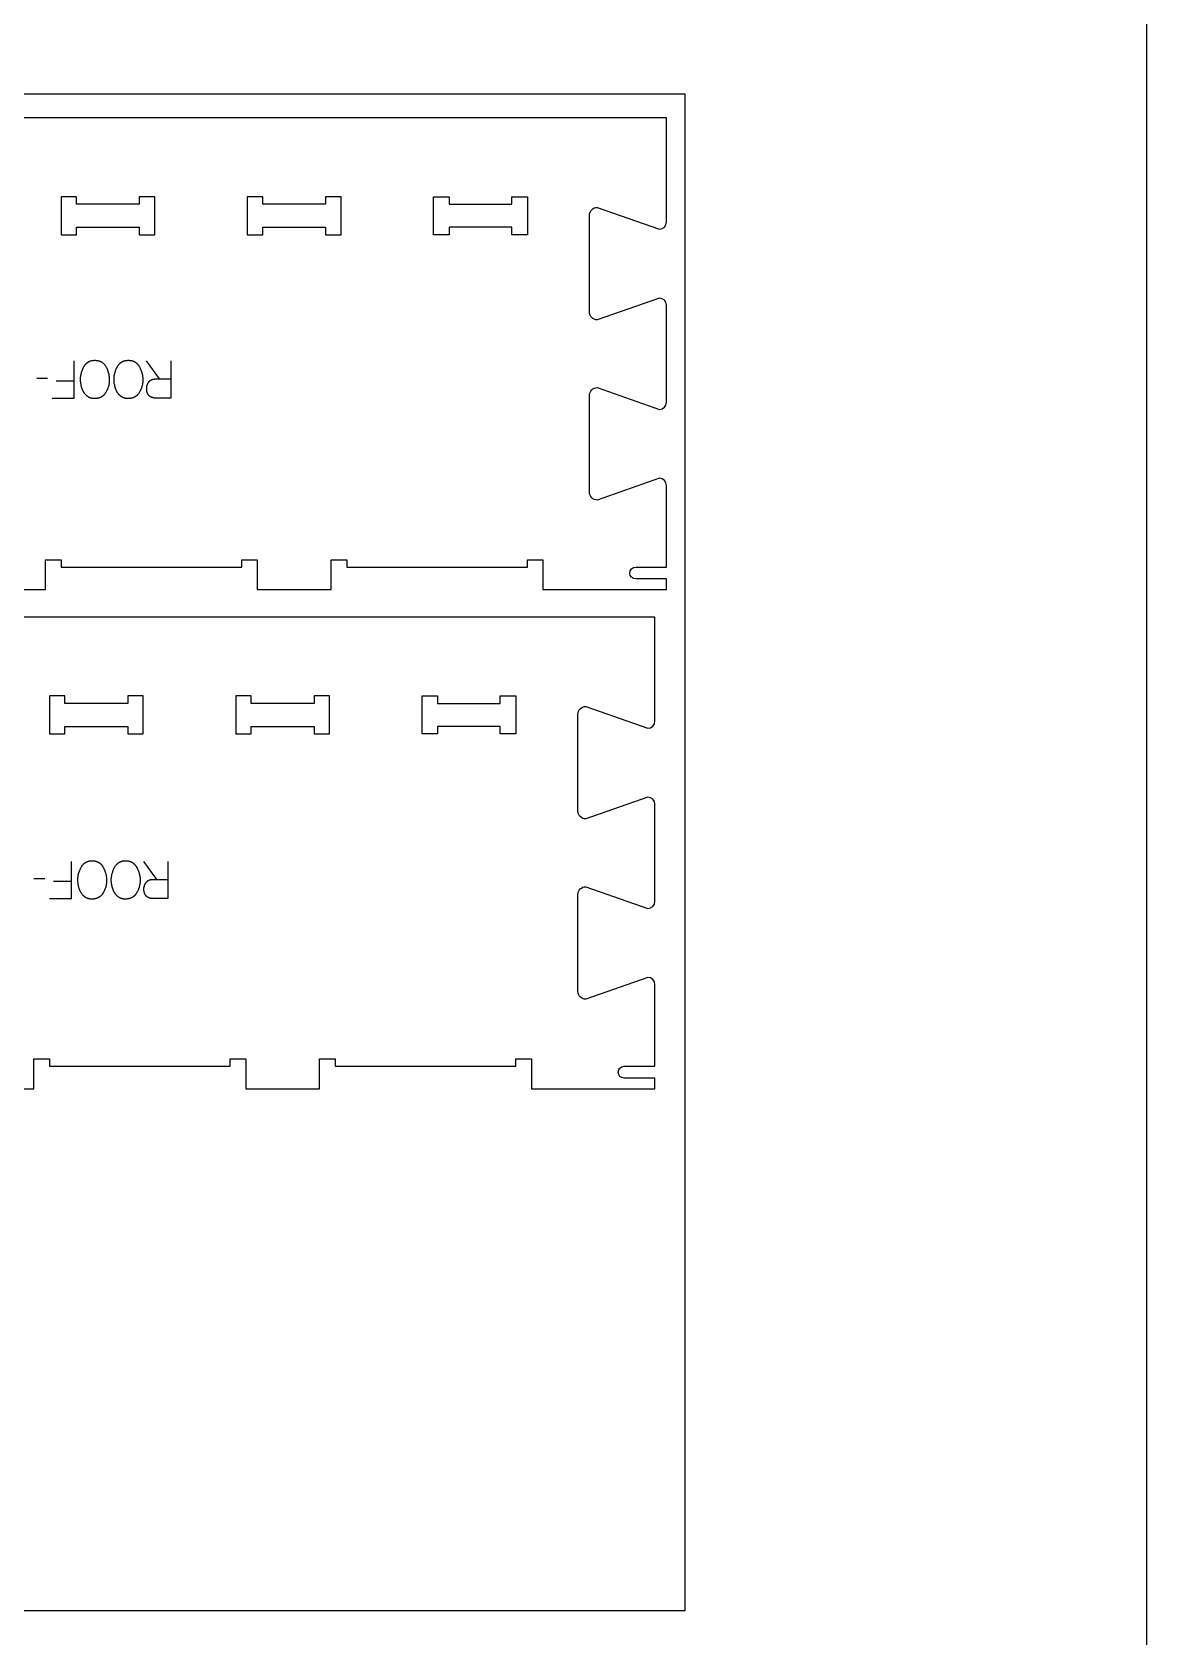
# Model space of a CAD drawing. Extents: x -7518 to -4335, y -84343 to -75479.
# Drawn here: x -5232 to -4335, y -81384 to -80093 of the extents above; entities that cross this region are included whole.
import ezdxf

# ---------------------------------------------------------------- set-up
doc = ezdxf.new("R2010")
doc.units = 0
for name, color, linetype in [('0_SHEET_SPRUCEPLY_2440X122', 1, 'CONTINUOUS'), ('1_ANYTOOL_1MMDEEP_LABELS_S', 2, 'CONTINUOUS'), ('3_ANYTOOL_CUTTHROUGH_INSID', 4, 'CONTINUOUS'), ('4_ANYTOOL_CUTTHROUGH_OUTSI', 5, 'CONTINUOUS'), ('DONOTCUT', 18, 'CONTINUOUS')]:
    doc.layers.add(name, color=color, linetype=linetype)

msp = doc.modelspace()

# ---------------------------------------------------------------- linework, layer by layer
at = {"layer": '0_SHEET_SPRUCEPLY_2440X122'}
msp.add_lwpolyline([(-7146.3, -80143), (-7146.3, -81363), (-4706.3, -81363), (-4706.3, -80143)], close=True, dxfattribs=at)
at = {"layer": '1_ANYTOOL_1MMDEEP_LABELS_S'}
for points in [[(-5215.9, -80387.5), (-5198.2, -80387.5), (-5198.2, -80357.5)], [(-5129.6, -80372), (-5140.1, -80357.5)], [(-5120.6, -80357.5), (-5120.6, -80387.5), (-5132, -80387.5), (-5132.5, -80387.5), (-5132.9, -80387.5), (-5133.2, -80387.5), (-5133.4, -80387.4), (-5133.6, -80387.4), (-5133.8, -80387.4), (-5134.1, -80387.4), (-5134.3, -80387.3), (-5134.5, -80387.3), (-5134.7, -80387.2), (-5134.9, -80387.2), (-5135.1, -80387.1), (-5135.3, -80387.1), (-5135.5, -80387), (-5135.6, -80387), (-5135.8, -80386.9), (-5136, -80386.8), (-5136.2, -80386.7), (-5136.4, -80386.7), (-5136.5, -80386.6), (-5136.7, -80386.5), (-5136.8, -80386.4), (-5137, -80386.3), (-5137.1, -80386.2), (-5137.3, -80386.1), (-5137.4, -80386), (-5137.6, -80385.9), (-5137.7, -80385.8), (-5137.8, -80385.7), (-5138, -80385.6), (-5138.1, -80385.4), (-5138.2, -80385.3), (-5138.3, -80385.2), (-5138.4, -80385), (-5138.5, -80384.9), (-5138.6, -80384.7), (-5138.7, -80384.6), (-5138.8, -80384.4), (-5138.9, -80384.3), (-5139, -80384.1), (-5139.1, -80384), (-5139.2, -80383.8), (-5139.2, -80383.6), (-5139.3, -80383.5), (-5139.4, -80383.3), (-5139.5, -80383.1), (-5139.5, -80382.9), (-5139.6, -80382.7), (-5139.6, -80382.5), (-5139.7, -80382.3), (-5139.7, -80382.1), (-5139.8, -80381.9), (-5139.8, -80381.7), (-5139.8, -80381.5), (-5139.9, -80381.3), (-5139.9, -80381.1), (-5139.9, -80380.8), (-5139.9, -80380.6), (-5139.9, -80380.2), (-5139.9, -80379.7), (-5139.9, -80379.5), (-5139.9, -80379.3), (-5139.9, -80379.1), (-5139.9, -80379), (-5139.9, -80378.8), (-5139.9, -80378.6), (-5139.9, -80378.5), (-5139.8, -80378.3), (-5139.8, -80378.1), (-5139.8, -80377.9), (-5139.7, -80377.8), (-5139.7, -80377.6), (-5139.7, -80377.4), (-5139.6, -80377.3), (-5139.6, -80377.1), (-5139.5, -80377), (-5139.4, -80376.8), (-5139.4, -80376.6), (-5139.3, -80376.5), (-5139.3, -80376.3), (-5139.2, -80376.2), (-5139.1, -80376), (-5139, -80375.8), (-5138.9, -80375.7), (-5138.9, -80375.5), (-5138.8, -80375.4), (-5138.7, -80375.2), (-5138.6, -80375.1), (-5138.5, -80374.9), (-5138.4, -80374.8), (-5138.3, -80374.6), (-5138.2, -80374.5), (-5138.1, -80374.3), (-5137.9, -80374.2), (-5137.8, -80374.1), (-5137.7, -80373.9), (-5137.6, -80373.8), (-5137.5, -80373.7), (-5137.3, -80373.6), (-5137.2, -80373.4), (-5137.1, -80373.3), (-5136.9, -80373.2), (-5136.8, -80373.1), (-5136.7, -80373), (-5136.5, -80372.9), (-5136.4, -80372.9), (-5136.2, -80372.8), (-5136.1, -80372.7), (-5135.9, -80372.6), (-5135.8, -80372.5), (-5135.6, -80372.5), (-5135.5, -80372.4), (-5135.3, -80372.4), (-5135.1, -80372.3), (-5135, -80372.3), (-5134.8, -80372.2), (-5134.6, -80372.2), (-5134.5, -80372.2), (-5134.3, -80372.1), (-5134.1, -80372.1), (-5133.9, -80372.1), (-5133.8, -80372.1), (-5133.6, -80372), (-5131.7, -80372), (-5129.6, -80372), (-5120.7, -80372)], [(-5228.5, -80371.4), (-5219.7, -80371.3)], [(-5212.7, -80373.5), (-5198.2, -80373.5)], [(-5218.1, -80790.2), (-5200.4, -80790.2), (-5200.4, -80760.2)], [(-5131.8, -80774.7), (-5142.3, -80760.2)], [(-5122.8, -80760.2), (-5122.8, -80790.2), (-5134.2, -80790.2), (-5134.7, -80790.2), (-5135.1, -80790.2), (-5135.4, -80790.2), (-5135.6, -80790.1), (-5135.8, -80790.1), (-5136, -80790.1), (-5136.3, -80790.1), (-5136.5, -80790), (-5136.7, -80790), (-5136.9, -80789.9), (-5137.1, -80789.9), (-5137.3, -80789.8), (-5137.5, -80789.8), (-5137.7, -80789.7), (-5137.8, -80789.7), (-5138, -80789.6), (-5138.2, -80789.5), (-5138.4, -80789.4), (-5138.5, -80789.4), (-5138.7, -80789.3), (-5138.9, -80789.2), (-5139, -80789.1), (-5139.2, -80789), (-5139.3, -80788.9), (-5139.5, -80788.8), (-5139.6, -80788.7), (-5139.8, -80788.6), (-5139.9, -80788.5), (-5140, -80788.4), (-5140.1, -80788.3), (-5140.3, -80788.1), (-5140.4, -80788), (-5140.5, -80787.9), (-5140.6, -80787.7), (-5140.7, -80787.6), (-5140.8, -80787.4), (-5140.9, -80787.3), (-5141, -80787.2), (-5141.1, -80787), (-5141.2, -80786.8), (-5141.3, -80786.7), (-5141.4, -80786.5), (-5141.4, -80786.3), (-5141.5, -80786.2), (-5141.6, -80786), (-5141.6, -80785.8), (-5141.7, -80785.6), (-5141.8, -80785.4), (-5141.8, -80785.2), (-5141.9, -80785), (-5141.9, -80784.8), (-5141.9, -80784.6), (-5142, -80784.4), (-5142, -80784.2), (-5142, -80784), (-5142.1, -80783.8), (-5142.1, -80783.5), (-5142.1, -80783.3), (-5142.1, -80782.9), (-5142.1, -80782.4), (-5142.1, -80782.2), (-5142.1, -80782), (-5142.1, -80781.8), (-5142.1, -80781.7), (-5142.1, -80781.5), (-5142.1, -80781.3), (-5142.1, -80781.2), (-5142, -80781), (-5142, -80780.8), (-5142, -80780.6), (-5141.9, -80780.5), (-5141.9, -80780.3), (-5141.8, -80780.2), (-5141.8, -80780), (-5141.7, -80779.8), (-5141.7, -80779.7), (-5141.6, -80779.5), (-5141.6, -80779.3), (-5141.5, -80779.2), (-5141.4, -80779), (-5141.4, -80778.9), (-5141.3, -80778.7), (-5141.2, -80778.5), (-5141.1, -80778.4), (-5141.1, -80778.2), (-5141, -80778.1), (-5140.9, -80777.9), (-5140.8, -80777.8), (-5140.7, -80777.6), (-5140.6, -80777.5), (-5140.5, -80777.3), (-5140.4, -80777.2), (-5140.2, -80777), (-5140.1, -80776.9), (-5140, -80776.8), (-5139.9, -80776.6), (-5139.8, -80776.5), (-5139.6, -80776.4), (-5139.5, -80776.3), (-5139.4, -80776.1), (-5139.3, -80776), (-5139.1, -80775.9), (-5139, -80775.8), (-5138.9, -80775.7), (-5138.7, -80775.6), (-5138.6, -80775.6), (-5138.4, -80775.5), (-5138.3, -80775.4), (-5138.1, -80775.3), (-5138, -80775.3), (-5137.8, -80775.2), (-5137.7, -80775.1), (-5137.5, -80775.1), (-5137.3, -80775), (-5137.2, -80775), (-5137, -80774.9), (-5136.8, -80774.9), (-5136.7, -80774.9), (-5136.5, -80774.8), (-5136.3, -80774.8), (-5136.1, -80774.8), (-5136, -80774.8), (-5135.8, -80774.8), (-5133.8, -80774.7), (-5131.8, -80774.7), (-5122.9, -80774.7)], [(-5230.7, -80774.1), (-5221.9, -80774)], [(-5214.9, -80776.2), (-5200.4, -80776.2)]]:
    msp.add_lwpolyline(points, dxfattribs=at)
for points in [[(-5182, -80387.9), (-5182.4, -80387.8), (-5182.8, -80387.8), (-5183.1, -80387.8), (-5183.5, -80387.8), (-5183.7, -80387.7), (-5183.8, -80387.7), (-5184, -80387.7), (-5184.2, -80387.6), (-5184.3, -80387.6), (-5184.5, -80387.6), (-5184.6, -80387.5), (-5184.8, -80387.5), (-5185, -80387.4), (-5185.1, -80387.4), (-5185.3, -80387.3), (-5185.4, -80387.3), (-5185.6, -80387.2), (-5185.7, -80387.2), (-5185.9, -80387.1), (-5186, -80387), (-5186.2, -80387), (-5186.3, -80386.9), (-5186.5, -80386.8), (-5186.6, -80386.7), (-5186.7, -80386.6), (-5186.9, -80386.6), (-5187, -80386.5), (-5187.1, -80386.4), (-5187.4, -80386.2), (-5187.6, -80386), (-5187.9, -80385.8), (-5188.1, -80385.6), (-5188.4, -80385.4), (-5188.6, -80385.2), (-5188.8, -80384.9), (-5189, -80384.7), (-5189.3, -80384.5), (-5189.5, -80384.2), (-5189.7, -80384), (-5189.9, -80383.7), (-5190.1, -80383.4), (-5190.2, -80383.2), (-5190.4, -80382.9), (-5190.6, -80382.6), (-5190.8, -80382.3), (-5190.9, -80382.1), (-5191.1, -80381.8), (-5191.2, -80381.5), (-5191.4, -80381.2), (-5191.5, -80380.9), (-5191.6, -80380.5), (-5191.8, -80380.2), (-5191.9, -80379.9), (-5192, -80379.6), (-5192.1, -80379.3), (-5192.2, -80379), (-5192.3, -80378.6), (-5192.4, -80378.3), (-5192.5, -80378), (-5192.6, -80377.6), (-5192.7, -80376.9), (-5192.8, -80376.3), (-5192.9, -80375.6), (-5193, -80374.9), (-5193.1, -80374.3), (-5193.1, -80373.6), (-5193.2, -80373), (-5193.2, -80372.3), (-5193.2, -80371.7), (-5193.1, -80371.1), (-5193.1, -80370.4), (-5193, -80369.8), (-5192.9, -80369.2), (-5192.8, -80368.5), (-5192.6, -80367.9), (-5192.5, -80367.2), (-5192.3, -80366.6), (-5192.1, -80366), (-5191.9, -80365.3), (-5191.6, -80364.7), (-5191.4, -80364.1), (-5191.1, -80363.4), (-5190.7, -80362.8), (-5190.4, -80362.1), (-5190.2, -80361.8), (-5190.1, -80361.5), (-5189.9, -80361.2), (-5189.7, -80360.9), (-5189.5, -80360.7), (-5189.3, -80360.4), (-5189.1, -80360.2), (-5188.8, -80359.9), (-5188.7, -80359.8), (-5188.6, -80359.7), (-5188.5, -80359.6), (-5188.4, -80359.5), (-5188.3, -80359.3), (-5188.1, -80359.2), (-5188, -80359.1), (-5187.9, -80359), (-5187.8, -80358.9), (-5187.6, -80358.8), (-5187.5, -80358.7), (-5187.4, -80358.7), (-5187.3, -80358.6), (-5187.1, -80358.5), (-5187, -80358.4), (-5186.9, -80358.3), (-5186.7, -80358.2), (-5186.6, -80358.2), (-5186.4, -80358.1), (-5186.3, -80358), (-5186.1, -80357.9), (-5186, -80357.9), (-5185.9, -80357.8), (-5185.7, -80357.8), (-5185.6, -80357.7), (-5185.4, -80357.6), (-5185.3, -80357.6), (-5185.1, -80357.5), (-5184.8, -80357.4), (-5184.5, -80357.4), (-5184.1, -80357.3), (-5183.8, -80357.2), (-5183.5, -80357.2), (-5183.1, -80357.1), (-5182.8, -80357.1), (-5182.4, -80357.1), (-5182.1, -80357), (-5181.7, -80357), (-5181.3, -80357), (-5180.9, -80357.1), (-5180.6, -80357.1), (-5180.2, -80357.1), (-5179.8, -80357.2), (-5179.5, -80357.2), (-5179.2, -80357.3), (-5178.8, -80357.4), (-5178.5, -80357.5), (-5178.2, -80357.5), (-5178, -80357.6), (-5177.9, -80357.7), (-5177.7, -80357.7), (-5177.5, -80357.8), (-5177.4, -80357.8), (-5177.2, -80357.9), (-5177.1, -80358), (-5176.9, -80358), (-5176.8, -80358.1), (-5176.7, -80358.2), (-5176.5, -80358.3), (-5176.4, -80358.3), (-5176.2, -80358.4), (-5176.1, -80358.5), (-5176, -80358.6), (-5175.8, -80358.7), (-5175.7, -80358.8), (-5175.6, -80358.9), (-5175.4, -80359), (-5175.3, -80359.1), (-5175.2, -80359.2), (-5175.1, -80359.3), (-5174.9, -80359.4), (-5174.8, -80359.5), (-5174.7, -80359.6), (-5174.6, -80359.7), (-5174.5, -80359.8), (-5174.4, -80360), (-5174.2, -80360.1), (-5174.1, -80360.2), (-5173.9, -80360.5), (-5173.7, -80360.7), (-5173.5, -80361), (-5173.3, -80361.3), (-5173.1, -80361.6), (-5172.9, -80361.9), (-5172.8, -80362.2), (-5172.4, -80362.9), (-5172.1, -80363.5), (-5171.8, -80364.2), (-5171.5, -80364.8), (-5171.3, -80365.5), (-5171.1, -80366.1), (-5170.9, -80366.8), (-5170.7, -80367.4), (-5170.5, -80368.1), (-5170.4, -80368.7), (-5170.3, -80369.4), (-5170.2, -80370), (-5170.1, -80370.7), (-5170, -80371.3), (-5170, -80372), (-5170, -80372.6), (-5170, -80373.3), (-5170, -80374), (-5170.1, -80374.7), (-5170.2, -80375.4), (-5170.3, -80376), (-5170.4, -80376.7), (-5170.5, -80377.4), (-5170.7, -80378), (-5170.9, -80378.7), (-5171.1, -80379.3), (-5171.4, -80379.9), (-5171.6, -80380.6), (-5171.9, -80381.2), (-5172.2, -80381.8), (-5172.5, -80382.4), (-5172.9, -80383), (-5173.1, -80383.3), (-5173.3, -80383.6), (-5173.5, -80383.9), (-5173.7, -80384.2), (-5173.9, -80384.4), (-5174.1, -80384.7), (-5174.3, -80384.9), (-5174.5, -80385.1), (-5174.7, -80385.3), (-5174.8, -80385.4), (-5174.9, -80385.5), (-5175, -80385.6), (-5175.1, -80385.7), (-5175.3, -80385.8), (-5175.4, -80385.9), (-5175.5, -80386), (-5175.7, -80386.1), (-5175.8, -80386.2), (-5175.9, -80386.2), (-5176.1, -80386.3), (-5176.2, -80386.4), (-5176.3, -80386.5), (-5176.5, -80386.6), (-5176.6, -80386.6), (-5176.8, -80386.7), (-5176.9, -80386.8), (-5177.2, -80386.9), (-5177.5, -80387.1), (-5177.8, -80387.2), (-5178.1, -80387.3), (-5178.5, -80387.4), (-5178.8, -80387.5), (-5179.1, -80387.6), (-5179.5, -80387.6), (-5179.8, -80387.7), (-5180.2, -80387.7), (-5180.5, -80387.8), (-5180.9, -80387.8), (-5181.3, -80387.8), (-5181.6, -80387.8)], [(-5155.1, -80387.9), (-5155.4, -80387.8), (-5155.8, -80387.8), (-5156.2, -80387.8), (-5156.5, -80387.8), (-5156.7, -80387.7), (-5156.9, -80387.7), (-5157, -80387.7), (-5157.2, -80387.6), (-5157.4, -80387.6), (-5157.5, -80387.6), (-5157.7, -80387.5), (-5157.9, -80387.5), (-5158, -80387.4), (-5158.2, -80387.4), (-5158.3, -80387.3), (-5158.5, -80387.3), (-5158.6, -80387.2), (-5158.8, -80387.2), (-5158.9, -80387.1), (-5159.1, -80387), (-5159.2, -80387), (-5159.4, -80386.9), (-5159.5, -80386.8), (-5159.6, -80386.7), (-5159.8, -80386.6), (-5159.9, -80386.6), (-5160, -80386.5), (-5160.2, -80386.4), (-5160.4, -80386.2), (-5160.7, -80386), (-5160.9, -80385.8), (-5161.2, -80385.6), (-5161.4, -80385.4), (-5161.6, -80385.2), (-5161.9, -80384.9), (-5162.1, -80384.7), (-5162.3, -80384.5), (-5162.5, -80384.2), (-5162.7, -80384), (-5162.9, -80383.7), (-5163.1, -80383.4), (-5163.3, -80383.2), (-5163.5, -80382.9), (-5163.6, -80382.6), (-5163.8, -80382.3), (-5164, -80382.1), (-5164.1, -80381.8), (-5164.3, -80381.5), (-5164.4, -80381.2), (-5164.5, -80380.9), (-5164.7, -80380.5), (-5164.8, -80380.2), (-5164.9, -80379.9), (-5165, -80379.6), (-5165.1, -80379.3), (-5165.2, -80379), (-5165.3, -80378.6), (-5165.4, -80378.3), (-5165.5, -80378), (-5165.6, -80377.6), (-5165.7, -80376.9), (-5165.9, -80376.3), (-5166, -80375.6), (-5166.1, -80374.9), (-5166.1, -80374.3), (-5166.2, -80373.6), (-5166.2, -80373), (-5166.2, -80372.3), (-5166.2, -80371.7), (-5166.2, -80371.1), (-5166.1, -80370.4), (-5166, -80369.8), (-5166, -80369.2), (-5165.8, -80368.5), (-5165.7, -80367.9), (-5165.5, -80367.2), (-5165.3, -80366.6), (-5165.1, -80366), (-5164.9, -80365.3), (-5164.7, -80364.7), (-5164.4, -80364.1), (-5164.1, -80363.4), (-5163.8, -80362.8), (-5163.5, -80362.1), (-5163.3, -80361.8), (-5163.1, -80361.5), (-5162.9, -80361.2), (-5162.7, -80360.9), (-5162.5, -80360.7), (-5162.3, -80360.4), (-5162.1, -80360.2), (-5161.9, -80359.9), (-5161.8, -80359.8), (-5161.6, -80359.7), (-5161.5, -80359.6), (-5161.4, -80359.5), (-5161.3, -80359.3), (-5161.2, -80359.2), (-5161.1, -80359.1), (-5160.9, -80359), (-5160.8, -80358.9), (-5160.7, -80358.8), (-5160.6, -80358.7), (-5160.4, -80358.7), (-5160.3, -80358.6), (-5160.2, -80358.5), (-5160, -80358.4), (-5159.9, -80358.3), (-5159.8, -80358.2), (-5159.6, -80358.2), (-5159.5, -80358.1), (-5159.3, -80358), (-5159.2, -80357.9), (-5159, -80357.9), (-5158.9, -80357.8), (-5158.8, -80357.8), (-5158.6, -80357.7), (-5158.5, -80357.6), (-5158.3, -80357.6), (-5158.1, -80357.5), (-5157.8, -80357.4), (-5157.5, -80357.4), (-5157.2, -80357.3), (-5156.9, -80357.2), (-5156.5, -80357.2), (-5156.2, -80357.1), (-5155.8, -80357.1), (-5155.5, -80357.1), (-5155.1, -80357), (-5154.7, -80357), (-5154.4, -80357), (-5154, -80357.1), (-5153.6, -80357.1), (-5153.2, -80357.1), (-5152.9, -80357.2), (-5152.5, -80357.2), (-5152.2, -80357.3), (-5151.9, -80357.4), (-5151.5, -80357.5), (-5151.2, -80357.5), (-5151.1, -80357.6), (-5150.9, -80357.7), (-5150.7, -80357.7), (-5150.6, -80357.8), (-5150.4, -80357.8), (-5150.3, -80357.9), (-5150.1, -80358), (-5150, -80358), (-5149.8, -80358.1), (-5149.7, -80358.2), (-5149.6, -80358.3), (-5149.4, -80358.3), (-5149.3, -80358.4), (-5149.1, -80358.5), (-5149, -80358.6), (-5148.9, -80358.7), (-5148.7, -80358.8), (-5148.6, -80358.9), (-5148.5, -80359), (-5148.4, -80359.1), (-5148.2, -80359.2), (-5148.1, -80359.3), (-5148, -80359.4), (-5147.9, -80359.5), (-5147.7, -80359.6), (-5147.6, -80359.7), (-5147.5, -80359.8), (-5147.4, -80360), (-5147.3, -80360.1), (-5147.2, -80360.2), (-5147, -80360.5), (-5146.7, -80360.7), (-5146.5, -80361), (-5146.3, -80361.3), (-5146.2, -80361.6), (-5146, -80361.9), (-5145.8, -80362.2), (-5145.5, -80362.9), (-5145.2, -80363.5), (-5144.9, -80364.2), (-5144.6, -80364.8), (-5144.3, -80365.5), (-5144.1, -80366.1), (-5143.9, -80366.8), (-5143.7, -80367.4), (-5143.6, -80368.1), (-5143.4, -80368.7), (-5143.3, -80369.4), (-5143.2, -80370), (-5143.1, -80370.7), (-5143.1, -80371.3), (-5143, -80372), (-5143, -80372.6), (-5143, -80373.3), (-5143.1, -80374), (-5143.1, -80374.7), (-5143.2, -80375.4), (-5143.3, -80376), (-5143.4, -80376.7), (-5143.6, -80377.4), (-5143.8, -80378), (-5143.9, -80378.7), (-5144.2, -80379.3), (-5144.4, -80379.9), (-5144.7, -80380.6), (-5144.9, -80381.2), (-5145.2, -80381.8), (-5145.6, -80382.4), (-5145.9, -80383), (-5146.1, -80383.3), (-5146.3, -80383.6), (-5146.5, -80383.9), (-5146.7, -80384.2), (-5146.9, -80384.4), (-5147.1, -80384.7), (-5147.4, -80384.9), (-5147.6, -80385.1), (-5147.7, -80385.3), (-5147.8, -80385.4), (-5147.9, -80385.5), (-5148.1, -80385.6), (-5148.2, -80385.7), (-5148.3, -80385.8), (-5148.4, -80385.9), (-5148.6, -80386), (-5148.7, -80386.1), (-5148.8, -80386.2), (-5149, -80386.2), (-5149.1, -80386.3), (-5149.2, -80386.4), (-5149.4, -80386.5), (-5149.5, -80386.6), (-5149.7, -80386.6), (-5149.8, -80386.7), (-5150, -80386.8), (-5150.2, -80386.9), (-5150.5, -80387.1), (-5150.9, -80387.2), (-5151.2, -80387.3), (-5151.5, -80387.4), (-5151.8, -80387.5), (-5152.2, -80387.6), (-5152.5, -80387.6), (-5152.8, -80387.7), (-5153.2, -80387.7), (-5153.6, -80387.8), (-5153.9, -80387.8), (-5154.3, -80387.8), (-5154.7, -80387.8)], [(-5184.2, -80790.6), (-5184.6, -80790.6), (-5185, -80790.5), (-5185.3, -80790.5), (-5185.7, -80790.5), (-5185.8, -80790.4), (-5186, -80790.4), (-5186.2, -80790.4), (-5186.3, -80790.3), (-5186.5, -80790.3), (-5186.7, -80790.3), (-5186.8, -80790.2), (-5187, -80790.2), (-5187.2, -80790.1), (-5187.3, -80790.1), (-5187.5, -80790), (-5187.6, -80790), (-5187.8, -80789.9), (-5187.9, -80789.9), (-5188.1, -80789.8), (-5188.2, -80789.7), (-5188.4, -80789.7), (-5188.5, -80789.6), (-5188.6, -80789.5), (-5188.8, -80789.4), (-5188.9, -80789.3), (-5189.1, -80789.3), (-5189.2, -80789.2), (-5189.3, -80789.1), (-5189.6, -80788.9), (-5189.8, -80788.7), (-5190.1, -80788.5), (-5190.3, -80788.3), (-5190.6, -80788.1), (-5190.8, -80787.9), (-5191, -80787.6), (-5191.2, -80787.4), (-5191.4, -80787.2), (-5191.7, -80786.9), (-5191.9, -80786.7), (-5192.1, -80786.4), (-5192.2, -80786.2), (-5192.4, -80785.9), (-5192.6, -80785.6), (-5192.8, -80785.3), (-5192.9, -80785), (-5193.1, -80784.8), (-5193.3, -80784.5), (-5193.4, -80784.2), (-5193.5, -80783.9), (-5193.7, -80783.6), (-5193.8, -80783.3), (-5193.9, -80782.9), (-5194.1, -80782.6), (-5194.2, -80782.3), (-5194.3, -80782), (-5194.4, -80781.7), (-5194.5, -80781.3), (-5194.6, -80781), (-5194.7, -80780.7), (-5194.7, -80780.3), (-5194.9, -80779.6), (-5195, -80779), (-5195.1, -80778.3), (-5195.2, -80777.6), (-5195.3, -80777), (-5195.3, -80776.3), (-5195.4, -80775.7), (-5195.4, -80775), (-5195.4, -80774.4), (-5195.3, -80773.8), (-5195.3, -80773.1), (-5195.2, -80772.5), (-5195.1, -80771.9), (-5195, -80771.2), (-5194.8, -80770.6), (-5194.7, -80769.9), (-5194.5, -80769.3), (-5194.3, -80768.7), (-5194.1, -80768), (-5193.8, -80767.4), (-5193.5, -80766.8), (-5193.3, -80766.1), (-5192.9, -80765.5), (-5192.6, -80764.8), (-5192.4, -80764.5), (-5192.2, -80764.2), (-5192.1, -80763.9), (-5191.9, -80763.6), (-5191.7, -80763.4), (-5191.5, -80763.1), (-5191.2, -80762.9), (-5191, -80762.6), (-5190.9, -80762.5), (-5190.8, -80762.4), (-5190.7, -80762.3), (-5190.6, -80762.2), (-5190.4, -80762), (-5190.3, -80761.9), (-5190.2, -80761.8), (-5190.1, -80761.7), (-5190, -80761.6), (-5189.8, -80761.5), (-5189.7, -80761.4), (-5189.6, -80761.4), (-5189.4, -80761.3), (-5189.3, -80761.2), (-5189.2, -80761.1), (-5189, -80761), (-5188.9, -80760.9), (-5188.8, -80760.9), (-5188.6, -80760.8), (-5188.5, -80760.7), (-5188.3, -80760.7), (-5188.2, -80760.6), (-5188, -80760.5), (-5187.9, -80760.5), (-5187.8, -80760.4), (-5187.6, -80760.3), (-5187.4, -80760.3), (-5187.3, -80760.2), (-5187, -80760.1), (-5186.7, -80760.1), (-5186.3, -80760), (-5186, -80759.9), (-5185.7, -80759.9), (-5185.3, -80759.8), (-5185, -80759.8), (-5184.6, -80759.8), (-5184.3, -80759.7), (-5183.9, -80759.7), (-5183.5, -80759.7), (-5183.1, -80759.8), (-5182.8, -80759.8), (-5182.4, -80759.8), (-5182, -80759.9), (-5181.7, -80759.9), (-5181.3, -80760), (-5181, -80760.1), (-5180.7, -80760.2), (-5180.4, -80760.2), (-5180.2, -80760.3), (-5180, -80760.4), (-5179.9, -80760.4), (-5179.7, -80760.5), (-5179.6, -80760.5), (-5179.4, -80760.6), (-5179.3, -80760.7), (-5179.1, -80760.7), (-5179, -80760.8), (-5178.8, -80760.9), (-5178.7, -80761), (-5178.6, -80761), (-5178.4, -80761.1), (-5178.3, -80761.2), (-5178.2, -80761.3), (-5178, -80761.4), (-5177.9, -80761.5), (-5177.8, -80761.6), (-5177.6, -80761.7), (-5177.5, -80761.8), (-5177.4, -80761.9), (-5177.2, -80762), (-5177.1, -80762.1), (-5177, -80762.2), (-5176.9, -80762.3), (-5176.8, -80762.4), (-5176.7, -80762.5), (-5176.5, -80762.7), (-5176.4, -80762.8), (-5176.3, -80762.9), (-5176.1, -80763.2), (-5175.9, -80763.4), (-5175.7, -80763.7), (-5175.5, -80764), (-5175.3, -80764.3), (-5175.1, -80764.6), (-5174.9, -80764.9), (-5174.6, -80765.6), (-5174.3, -80766.2), (-5174, -80766.9), (-5173.7, -80767.5), (-5173.5, -80768.2), (-5173.3, -80768.8), (-5173.1, -80769.5), (-5172.9, -80770.1), (-5172.7, -80770.8), (-5172.6, -80771.4), (-5172.5, -80772.1), (-5172.4, -80772.7), (-5172.3, -80773.4), (-5172.2, -80774), (-5172.2, -80774.7), (-5172.2, -80775.3), (-5172.2, -80776), (-5172.2, -80776.7), (-5172.3, -80777.4), (-5172.4, -80778.1), (-5172.5, -80778.8), (-5172.6, -80779.4), (-5172.7, -80780.1), (-5172.9, -80780.7), (-5173.1, -80781.4), (-5173.3, -80782), (-5173.5, -80782.6), (-5173.8, -80783.3), (-5174.1, -80783.9), (-5174.4, -80784.5), (-5174.7, -80785.1), (-5175.1, -80785.7), (-5175.3, -80786), (-5175.4, -80786.3), (-5175.6, -80786.6), (-5175.8, -80786.9), (-5176.1, -80787.1), (-5176.3, -80787.4), (-5176.5, -80787.6), (-5176.7, -80787.8), (-5176.8, -80788), (-5177, -80788.1), (-5177.1, -80788.2), (-5177.2, -80788.3), (-5177.3, -80788.4), (-5177.5, -80788.5), (-5177.6, -80788.6), (-5177.7, -80788.7), (-5177.8, -80788.8), (-5178, -80788.9), (-5178.1, -80788.9), (-5178.2, -80789), (-5178.4, -80789.1), (-5178.5, -80789.2), (-5178.7, -80789.3), (-5178.8, -80789.4), (-5179, -80789.4), (-5179.1, -80789.5), (-5179.4, -80789.6), (-5179.7, -80789.8), (-5180, -80789.9), (-5180.3, -80790), (-5180.6, -80790.1), (-5181, -80790.2), (-5181.3, -80790.3), (-5181.6, -80790.3), (-5182, -80790.4), (-5182.4, -80790.4), (-5182.7, -80790.5), (-5183.1, -80790.5), (-5183.5, -80790.5), (-5183.8, -80790.6)], [(-5157.3, -80790.6), (-5157.6, -80790.6), (-5158, -80790.5), (-5158.4, -80790.5), (-5158.7, -80790.5), (-5158.9, -80790.4), (-5159.1, -80790.4), (-5159.2, -80790.4), (-5159.4, -80790.3), (-5159.6, -80790.3), (-5159.7, -80790.3), (-5159.9, -80790.2), (-5160, -80790.2), (-5160.2, -80790.1), (-5160.4, -80790.1), (-5160.5, -80790), (-5160.7, -80790), (-5160.8, -80789.9), (-5161, -80789.9), (-5161.1, -80789.8), (-5161.3, -80789.7), (-5161.4, -80789.7), (-5161.5, -80789.6), (-5161.7, -80789.5), (-5161.8, -80789.4), (-5162, -80789.3), (-5162.1, -80789.3), (-5162.2, -80789.2), (-5162.4, -80789.1), (-5162.6, -80788.9), (-5162.9, -80788.7), (-5163.1, -80788.5), (-5163.4, -80788.3), (-5163.6, -80788.1), (-5163.8, -80787.9), (-5164.1, -80787.6), (-5164.3, -80787.4), (-5164.5, -80787.2), (-5164.7, -80786.9), (-5164.9, -80786.7), (-5165.1, -80786.4), (-5165.3, -80786.2), (-5165.5, -80785.9), (-5165.6, -80785.6), (-5165.8, -80785.3), (-5166, -80785), (-5166.1, -80784.8), (-5166.3, -80784.5), (-5166.4, -80784.2), (-5166.6, -80783.9), (-5166.7, -80783.6), (-5166.9, -80783.3), (-5167, -80782.9), (-5167.1, -80782.6), (-5167.2, -80782.3), (-5167.3, -80782), (-5167.4, -80781.7), (-5167.5, -80781.3), (-5167.6, -80781), (-5167.7, -80780.7), (-5167.8, -80780.3), (-5167.9, -80779.6), (-5168.1, -80779), (-5168.2, -80778.3), (-5168.3, -80777.6), (-5168.3, -80777), (-5168.4, -80776.3), (-5168.4, -80775.7), (-5168.4, -80775), (-5168.4, -80774.4), (-5168.4, -80773.8), (-5168.3, -80773.1), (-5168.2, -80772.5), (-5168.1, -80771.9), (-5168, -80771.2), (-5167.9, -80770.6), (-5167.7, -80769.9), (-5167.5, -80769.3), (-5167.3, -80768.7), (-5167.1, -80768), (-5166.9, -80767.4), (-5166.6, -80766.8), (-5166.3, -80766.1), (-5166, -80765.5), (-5165.6, -80764.8), (-5165.5, -80764.5), (-5165.3, -80764.2), (-5165.1, -80763.9), (-5164.9, -80763.6), (-5164.7, -80763.4), (-5164.5, -80763.1), (-5164.3, -80762.9), (-5164.1, -80762.6), (-5164, -80762.5), (-5163.8, -80762.4), (-5163.7, -80762.3), (-5163.6, -80762.2), (-5163.5, -80762), (-5163.4, -80761.9), (-5163.2, -80761.8), (-5163.1, -80761.7), (-5163, -80761.6), (-5162.9, -80761.5), (-5162.7, -80761.4), (-5162.6, -80761.4), (-5162.5, -80761.3), (-5162.4, -80761.2), (-5162.2, -80761.1), (-5162.1, -80761), (-5161.9, -80760.9), (-5161.8, -80760.9), (-5161.7, -80760.8), (-5161.5, -80760.7), (-5161.4, -80760.7), (-5161.2, -80760.6), (-5161.1, -80760.5), (-5160.9, -80760.5), (-5160.8, -80760.4), (-5160.6, -80760.3), (-5160.5, -80760.3), (-5160.3, -80760.2), (-5160, -80760.1), (-5159.7, -80760.1), (-5159.4, -80760), (-5159, -80759.9), (-5158.7, -80759.9), (-5158.4, -80759.8), (-5158, -80759.8), (-5157.7, -80759.8), (-5157.3, -80759.7), (-5156.9, -80759.7), (-5156.5, -80759.7), (-5156.2, -80759.8), (-5155.8, -80759.8), (-5155.4, -80759.8), (-5155.1, -80759.9), (-5154.7, -80759.9), (-5154.4, -80760), (-5154.1, -80760.1), (-5153.7, -80760.2), (-5153.4, -80760.2), (-5153.2, -80760.3), (-5153.1, -80760.4), (-5152.9, -80760.4), (-5152.8, -80760.5), (-5152.6, -80760.5), (-5152.5, -80760.6), (-5152.3, -80760.7), (-5152.2, -80760.7), (-5152, -80760.8), (-5151.9, -80760.9), (-5151.7, -80761), (-5151.6, -80761), (-5151.5, -80761.1), (-5151.3, -80761.2), (-5151.2, -80761.3), (-5151.1, -80761.4), (-5150.9, -80761.5), (-5150.8, -80761.6), (-5150.7, -80761.7), (-5150.5, -80761.8), (-5150.4, -80761.9), (-5150.3, -80762), (-5150.2, -80762.1), (-5150, -80762.2), (-5149.9, -80762.3), (-5149.8, -80762.4), (-5149.7, -80762.5), (-5149.6, -80762.7), (-5149.5, -80762.8), (-5149.4, -80762.9), (-5149.1, -80763.2), (-5148.9, -80763.4), (-5148.7, -80763.7), (-5148.5, -80764), (-5148.3, -80764.3), (-5148.2, -80764.6), (-5148, -80764.9), (-5147.7, -80765.6), (-5147.3, -80766.2), (-5147, -80766.9), (-5146.8, -80767.5), (-5146.5, -80768.2), (-5146.3, -80768.8), (-5146.1, -80769.5), (-5145.9, -80770.1), (-5145.8, -80770.8), (-5145.6, -80771.4), (-5145.5, -80772.1), (-5145.4, -80772.7), (-5145.3, -80773.4), (-5145.3, -80774), (-5145.2, -80774.7), (-5145.2, -80775.3), (-5145.2, -80776), (-5145.3, -80776.7), (-5145.3, -80777.4), (-5145.4, -80778.1), (-5145.5, -80778.8), (-5145.6, -80779.4), (-5145.8, -80780.1), (-5145.9, -80780.7), (-5146.1, -80781.4), (-5146.4, -80782), (-5146.6, -80782.6), (-5146.9, -80783.3), (-5147.1, -80783.9), (-5147.4, -80784.5), (-5147.8, -80785.1), (-5148.1, -80785.7), (-5148.3, -80786), (-5148.5, -80786.3), (-5148.7, -80786.6), (-5148.9, -80786.9), (-5149.1, -80787.1), (-5149.3, -80787.4), (-5149.5, -80787.6), (-5149.8, -80787.8), (-5149.9, -80788), (-5150, -80788.1), (-5150.1, -80788.2), (-5150.3, -80788.3), (-5150.4, -80788.4), (-5150.5, -80788.5), (-5150.6, -80788.6), (-5150.8, -80788.7), (-5150.9, -80788.8), (-5151, -80788.9), (-5151.2, -80788.9), (-5151.3, -80789), (-5151.4, -80789.1), (-5151.6, -80789.2), (-5151.7, -80789.3), (-5151.9, -80789.4), (-5152, -80789.4), (-5152.1, -80789.5), (-5152.4, -80789.6), (-5152.7, -80789.8), (-5153, -80789.9), (-5153.4, -80790), (-5153.7, -80790.1), (-5154, -80790.2), (-5154.3, -80790.3), (-5154.7, -80790.3), (-5155, -80790.4), (-5155.4, -80790.4), (-5155.8, -80790.5), (-5156.1, -80790.5), (-5156.5, -80790.5), (-5156.9, -80790.6)]]:
    msp.add_lwpolyline(points, close=True, dxfattribs=at)
at = {"layer": '3_ANYTOOL_CUTTHROUGH_INSID', "color": 4}
for points in [[(-5145.9, -80250), (-5145.9, -80256), (-5133.4, -80256), (-5133.4, -80225.5), (-5145.9, -80225.5), (-5145.9, -80231.5), (-5196.4, -80231.5), (-5196.4, -80225.5), (-5208.9, -80225.5), (-5208.9, -80256), (-5196.4, -80256), (-5196.4, -80250)], [(-4995.9, -80250), (-4995.9, -80256), (-4983.4, -80256), (-4983.4, -80225.5), (-4995.9, -80225.5), (-4995.9, -80231.5), (-5046.4, -80231.5), (-5046.4, -80225.5), (-5058.9, -80225.5), (-5058.9, -80256), (-5046.4, -80256), (-5046.4, -80250)], [(-4896.4, -80225.8), (-4896.4, -80231.5), (-4845.9, -80231.5), (-4845.9, -80225.5), (-4833.4, -80225.5), (-4833.4, -80256), (-4845.9, -80256), (-4845.9, -80250), (-4896.4, -80250), (-4896.4, -80256), (-4908.9, -80256), (-4908.9, -80225.5), (-4896.4, -80225.5)], [(-5155.2, -80651.6), (-5155.2, -80657.6), (-5142.7, -80657.6), (-5142.7, -80627.1), (-5155.2, -80627.1), (-5155.2, -80633.1), (-5205.7, -80633.1), (-5205.7, -80627.1), (-5218.2, -80627.1), (-5218.2, -80657.6), (-5205.7, -80657.6), (-5205.7, -80651.6)], [(-5005.2, -80651.6), (-5005.2, -80657.6), (-4992.7, -80657.6), (-4992.7, -80627.1), (-5005.2, -80627.1), (-5005.2, -80633.1), (-5055.7, -80633.1), (-5055.7, -80627.1), (-5068.2, -80627.1), (-5068.2, -80657.6), (-5055.7, -80657.6), (-5055.7, -80651.6)], [(-4855.2, -80633.1), (-4855.2, -80627.1), (-4842.7, -80627.1), (-4842.7, -80657.6), (-4855.2, -80657.6), (-4855.2, -80651.6), (-4905.7, -80651.6), (-4905.7, -80657.6), (-4918.2, -80657.6), (-4918.2, -80627.1), (-4905.7, -80627.1), (-4905.7, -80633.1)]]:
    msp.add_lwpolyline(points, close=True, dxfattribs=at)
at = {"layer": '4_ANYTOOL_CUTTHROUGH_OUTSI', "color": 5}
for points in [[(-5420.9, -80541.5), (-5221.4, -80541.5), (-5221.4, -80517.8), (-5221.4, -80517.5), (-5208.9, -80517.5), (-5208.9, -80523.5), (-5171.2, -80523.5), (-5063.4, -80523.5), (-5063.4, -80517.5), (-5050.9, -80517.5), (-5050.9, -80541.5), (-4991.4, -80541.5), (-4991.4, -80517.5), (-4978.9, -80517.5), (-4978.9, -80523.5), (-4871.2, -80523.5), (-4833.4, -80523.5), (-4833.4, -80517.5), (-4820.9, -80517.5), (-4820.9, -80541.5), (-4721.4, -80541.5), (-4721.4, -80533), (-4746.2, -80533), (-4746.2, -80533, -1), (-4746.2, -80523.5), (-4721.4, -80523.5), (-4721.4, -80457.8), (-4721.4, -80457.8, 0.412073), (-4727.1, -80452), (-4777.1, -80469.5), (-4777.1, -80469.5), (-4777.2, -80469.5), (-4777.2, -80469.5, -0.414214), (-4783.4, -80463.3), (-4783.4, -80385.3, -0.414214), (-4777.2, -80379), (-4777.1, -80379), (-4777.1, -80379), (-4727.1, -80396.5), (-4727.1, -80396.5, 0.412073), (-4721.4, -80390.8), (-4721.4, -80312.8, 0.412073), (-4727.1, -80307), (-4777.1, -80324.5), (-4777.1, -80324.5), (-4777.2, -80324.5), (-4777.2, -80324.5, -0.414214), (-4783.4, -80318.3), (-4783.4, -80240.3, -0.414214), (-4777.2, -80234), (-4777.1, -80234), (-4777.1, -80234), (-4727.1, -80251.5), (-4727.1, -80251.5, 0.412073), (-4721.4, -80245.8), (-4721.4, -80162), (-4871.2, -80162), (-5171.2, -80162), (-5471.2, -80162)], [(-5430.2, -80943.1), (-5230.7, -80943.1), (-5230.7, -80919.3), (-5230.7, -80919.1), (-5218.2, -80919.1), (-5218.2, -80925.1), (-5180.5, -80925.1), (-5072.7, -80925.1), (-5072.7, -80919.1), (-5060.2, -80919.1), (-5060.2, -80919.3), (-5060.2, -80943.1), (-5000.7, -80943.1), (-5000.7, -80919.3), (-5000.7, -80919.1), (-4988.2, -80919.1), (-4988.2, -80925.1), (-4880.5, -80925.1), (-4842.7, -80925.1), (-4842.7, -80919.1), (-4830.2, -80919.1), (-4830.2, -80919.3), (-4830.2, -80943.1), (-4730.7, -80943.1), (-4730.7, -80934.6), (-4730.7, -80934.6), (-4755.5, -80934.6, -1), (-4755.5, -80925.1), (-4730.7, -80925.1), (-4730.7, -80859.3), (-4730.7, -80859.3, 0.412073), (-4736.5, -80853.6), (-4786.4, -80871), (-4786.4, -80871.1), (-4786.5, -80871.1), (-4786.5, -80871.1, -0.414214), (-4792.7, -80864.8), (-4792.7, -80786.8, -0.414214), (-4786.5, -80780.6), (-4786.4, -80780.6), (-4786.4, -80780.6), (-4736.5, -80798.1), (-4736.5, -80798.1, 0.412073), (-4730.7, -80792.3), (-4730.7, -80714.3, 0.412073), (-4736.5, -80708.6), (-4786.4, -80726), (-4786.4, -80726.1), (-4786.5, -80726.1), (-4786.5, -80726.1, -0.414214), (-4792.7, -80719.8), (-4792.7, -80641.8, -0.414214), (-4786.5, -80635.6), (-4786.4, -80635.6), (-4786.4, -80635.6), (-4736.5, -80653.1), (-4736.5, -80653.1, 0.412073), (-4730.7, -80647.3), (-4730.7, -80563.6), (-4880.5, -80563.6), (-5180.5, -80563.6), (-5480.5, -80563.6)]]:
    msp.add_lwpolyline(points, format="xyb", dxfattribs=at)
at = {"layer": 'DONOTCUT'}
msp.add_lwpolyline([(-7518, -84342.5), (-4334.6, -84342.5), (-4334.6, -75479), (-7518, -75479)], close=True, dxfattribs=at)

doc.saveas('drawing.dxf')
